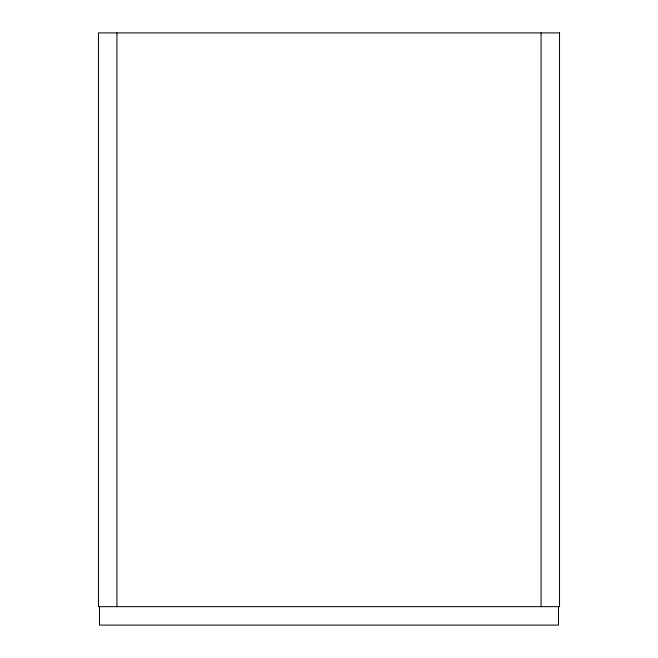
<?xml version="1.0" encoding="UTF-8"?>
<svg xmlns="http://www.w3.org/2000/svg" width="658" height="658" viewBox="0 0 658 658"><rect width="100%" height="100%" fill="white"/><g stroke="black" fill="none" stroke-linecap="round" stroke-linejoin="round"><path stroke-width="0.99" d="M558.502 606.66L558.502 625.1L99.498 625.1L99.498 606.66M541.082 32.9L541.082 606.66M116.918 32.9L116.918 606.66M559.53 32.9L98.47 32.9L98.47 606.66L559.53 606.66L559.53 32.9"/></g></svg>
